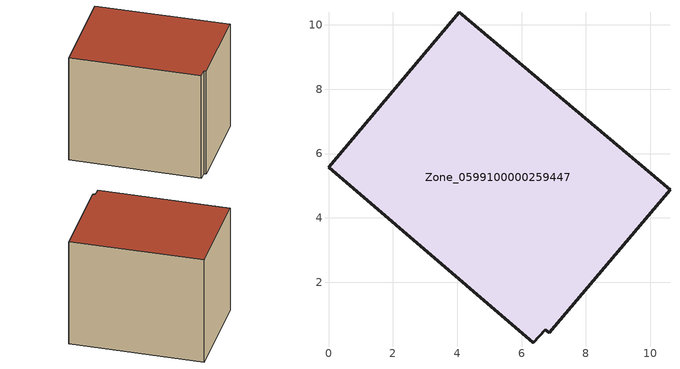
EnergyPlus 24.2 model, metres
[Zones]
Zone_0599100000259447
 floor ground (C_G): 6.37,0.11 0,5.58 4.07,10.4 10.62,4.87 6.87,0.44 6.74,0.53 z0.12
 wall outside (C_F): 10.62,4.87 4.07,10.4 0,5.58 6.37,0.11 6.74,0.53 6.87,0.44 10.62,4.87 z0.12:7.42
 roof outside (C_R): 0,5.58 6.37,0.11 6.74,0.53 6.87,0.44 10.62,4.87 4.07,10.4 z7.42
[BUILDING]
Pand.0599100000259447: North Axis=0; Terrain=City; Loads Convergence Tolerance Value=0.04; Temperature Convergence Tolerance Value=0.4; Solar Distribution=FullExterior; Maximum Number of Warmup Days=25; Minimum Number of Warmup Days=1
[Site:Location]
Rotterdam.The.Hague.AP_ZH_NLD Design_Conditions: Latitude=51.96; Longitude=4.45; Time Zone=1; Elevation=-4.5
[SITE:GROUNDTEMPERATURE:BUILDINGSURFACE]
18, 18, 18, 18, 18, 18, 18, 18, 18, 18, 18, 18
[MATERIAL] Thermal Absorptance=0.9; Solar Absorptance=0.7; Visible Absorptance=0.7
Name | Roughness | Thickness | Conductivity | Density | Specific Heat
G.TC.1946-1964 | MediumSmooth | 0.15 | 1 | 540 | 1210
F.TC.1946-1964 | Rough | 0.3 | 0.857143 | 1920 | 840
R.TC.1946-1964 | MediumRough | 0.2 | 0.235294 | 1500 | 1000
[CONSTRUCTION]
C_G: G.TC.1946-1964
C_F: F.TC.1946-1964
C_R: R.TC.1946-1964
[ZONE]
Zone_0599100000259447: Type=1; Multiplier=1; Ceiling Height=Autocalculate; Volume=Autocalculate; Floor Area=autocalculate; Part of Total Floor Area=Yes
[ZONEINFILTRATION:DESIGNFLOWRATE]
Infil_Zone_0599100000259447: Zone or ZoneList or Space or SpaceList=Zone_0599100000259447; Schedule=AlwaysOn; Design Flow Rate Calculation Method=Flow/Area; Flow Rate per Floor Area=0.003; Constant Term Coefficient=1; Temperature Term Coefficient=0; Velocity Term Coefficient=0; Velocity Squared Term Coefficient=0
[HVACTEMPLATE:ZONE:IDEALLOADSAIRSYSTEM]
Zone_0599100000259447: Maximum Heating Supply Air Temperature=50; Minimum Cooling Supply Air Temperature=13; Maximum Heating Supply Air Humidity Ratio=0.0156; Minimum Cooling Supply Air Humidity Ratio=0.0077; Heating Limit=NoLimit; Cooling Limit=NoLimit; Dehumidification Control Type=ConstantSensibleHeatRatio; Cooling Sensible Heat Ratio=0.7; Dehumidification Setpoint=60; Humidification Control Type=None; Humidification Setpoint=30; Outdoor Air Method=None; Outdoor Air Flow Rate per Person=0.00944; Outdoor Air Flow Rate per Zone Floor Area=0; Outdoor Air Flow Rate per Zone=0; Demand Controlled Ventilation Type=None; Outdoor Air Economizer Type=NoEconomizer; Heat Recovery Type=None; Sensible Heat Recovery Effectiveness=0.7; Latent Heat Recovery Effectiveness=0.65
[ZONECONTROL:THERMOSTAT]
ThermostatControl_Zone_0599100000259447: Zone or ZoneList=Zone_0599100000259447; Control Type Schedule=DualSetpointControlType; Control 1=Thermostat_Zone_0599100000259447; Temperature Difference Between Cutout And Setpoint=0
[THERMOSTATSETPOINT:DUALSETPOINT]
Thermostat_Zone_0599100000259447: Heating Setpoint Temperature Schedule=HeatingSetpoint_Zone_0599100000259447; Cooling Setpoint Temperature Schedule=CoolingSetpoint_Zone_0599100000259447
[SCHEDULE:COMPACT]
HeatingSetpoint_Zone_0599100000259447: Through: 12/31, For: AllDays, Until: 24:00, 21
CoolingSetpoint_Zone_0599100000259447: Through: 12/31, For: AllDays, Until: 24:00, 24
DualSetpointControlType: Through: 12/31, For: AllDays, Until: 24:00, 4
AlwaysOn: Through: 12/31, For: AllDays, Until: 24:00, 1
